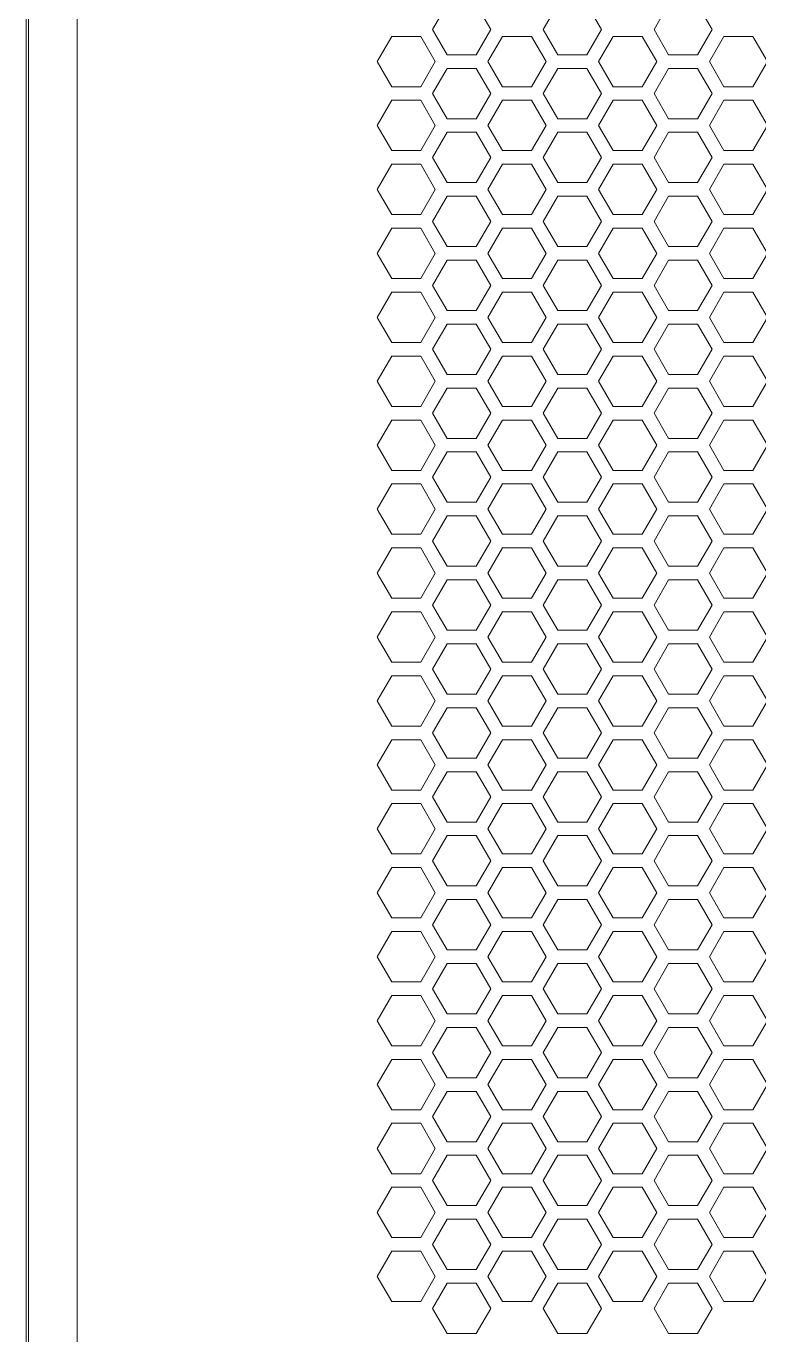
# Model space of a CAD drawing. Header units: millimetres. Extents: x -10 to 46, y -17 to 110.
# Drawn here: x 3.88 to 10.18, y 27.97 to 39.23 of the extents above; entities that cross this region are included whole.
import ezdxf

# ---------------------------------------------------------------- set-up
doc = ezdxf.new("R2010")
doc.units = ezdxf.units.MM

msp = doc.modelspace()

# ---------------------------------------------------------------- linework, layer by layer
at = {"lineweight": 18}
for p, q in [((3.9, 10.7), (3.9, 109.983)), ((4.32, 10.7), (4.32, 109.983)), ((3.88, 108.523), (3.88, 10.7)), ((7.502, 39.414), (7.377, 39.198)), ((7.877, 39.198), (7.752, 39.414)), ((8.454, 39.414), (8.329, 39.198)), ((8.829, 39.198), (8.704, 39.414)), ((9.407, 39.414), (9.282, 39.198)), ((9.782, 39.198), (9.657, 39.414)), ((7.377, 39.198), (7.502, 38.981)), ((7.752, 38.981), (7.877, 39.198)), ((8.329, 39.198), (8.454, 38.981)), ((8.704, 38.981), (8.829, 39.198)), ((9.282, 39.198), (9.407, 38.981)), ((9.657, 38.981), (9.782, 39.198)), ((7.025, 39.139), (6.9, 38.922)), ((7.275, 39.139), (7.025, 39.139)), ((7.4, 38.922), (7.275, 39.139)), ((7.978, 39.139), (7.853, 38.922)), ((8.228, 39.139), (7.978, 39.139)), ((8.353, 38.922), (8.228, 39.139)), ((8.93, 39.139), (8.805, 38.922)), ((9.18, 39.139), (8.93, 39.139)), ((9.305, 38.922), (9.18, 39.139)), ((9.883, 39.139), (9.758, 38.922)), ((10.133, 39.139), (9.883, 39.139)), ((10.258, 38.922), (10.133, 39.139)), ((7.502, 38.981), (7.752, 38.981)), ((8.454, 38.981), (8.704, 38.981)), ((9.407, 38.981), (9.657, 38.981)), ((6.9, 38.922), (7.025, 38.706)), ((7.275, 38.706), (7.4, 38.922)), ((7.502, 38.864), (7.377, 38.647)), ((7.752, 38.864), (7.502, 38.864)), ((7.877, 38.647), (7.752, 38.864)), ((7.853, 38.922), (7.978, 38.706)), ((8.228, 38.706), (8.353, 38.922)), ((8.454, 38.864), (8.329, 38.647)), ((8.704, 38.864), (8.454, 38.864)), ((8.829, 38.647), (8.704, 38.864)), ((8.805, 38.922), (8.93, 38.706)), ((9.18, 38.706), (9.305, 38.922)), ((9.407, 38.864), (9.282, 38.647)), ((9.657, 38.864), (9.407, 38.864)), ((9.782, 38.647), (9.657, 38.864)), ((9.758, 38.922), (9.883, 38.706)), ((10.133, 38.706), (10.258, 38.922)), ((7.025, 38.706), (7.275, 38.706)), ((7.377, 38.647), (7.502, 38.431)), ((7.752, 38.431), (7.877, 38.647)), ((7.978, 38.706), (8.228, 38.706)), ((8.329, 38.647), (8.454, 38.431)), ((8.704, 38.431), (8.829, 38.647)), ((8.93, 38.706), (9.18, 38.706)), ((9.282, 38.647), (9.407, 38.431)), ((9.657, 38.431), (9.782, 38.647)), ((9.883, 38.706), (10.133, 38.706)), ((7.025, 38.589), (6.9, 38.372)), ((7.275, 38.589), (7.025, 38.589)), ((7.4, 38.372), (7.275, 38.589)), ((7.978, 38.589), (7.853, 38.372)), ((8.228, 38.589), (7.978, 38.589)), ((8.353, 38.372), (8.228, 38.589)), ((8.93, 38.589), (8.805, 38.372)), ((9.18, 38.589), (8.93, 38.589)), ((9.305, 38.372), (9.18, 38.589)), ((9.883, 38.589), (9.758, 38.372)), ((10.133, 38.589), (9.883, 38.589)), ((10.258, 38.372), (10.133, 38.589)), ((7.502, 38.431), (7.752, 38.431)), ((8.454, 38.431), (8.704, 38.431)), ((9.407, 38.431), (9.657, 38.431)), ((6.9, 38.372), (7.025, 38.156)), ((7.275, 38.156), (7.4, 38.372)), ((7.502, 38.314), (7.377, 38.097)), ((7.752, 38.314), (7.502, 38.314)), ((7.877, 38.097), (7.752, 38.314)), ((7.853, 38.372), (7.978, 38.156)), ((8.228, 38.156), (8.353, 38.372)), ((8.454, 38.314), (8.329, 38.097)), ((8.704, 38.314), (8.454, 38.314)), ((8.829, 38.097), (8.704, 38.314)), ((8.805, 38.372), (8.93, 38.156)), ((9.18, 38.156), (9.305, 38.372)), ((9.407, 38.314), (9.282, 38.097)), ((9.657, 38.314), (9.407, 38.314)), ((9.782, 38.097), (9.657, 38.314)), ((9.758, 38.372), (9.883, 38.156)), ((10.133, 38.156), (10.258, 38.372)), ((7.025, 38.156), (7.275, 38.156)), ((7.377, 38.097), (7.502, 37.881)), ((7.752, 37.881), (7.877, 38.097)), ((7.978, 38.156), (8.228, 38.156)), ((8.329, 38.097), (8.454, 37.881)), ((8.704, 37.881), (8.829, 38.097)), ((8.93, 38.156), (9.18, 38.156)), ((9.282, 38.097), (9.407, 37.881)), ((9.657, 37.881), (9.782, 38.097)), ((9.883, 38.156), (10.133, 38.156)), ((7.025, 38.039), (6.9, 37.822)), ((7.275, 38.039), (7.025, 38.039)), ((7.4, 37.822), (7.275, 38.039)), ((7.978, 38.039), (7.853, 37.822)), ((8.228, 38.039), (7.978, 38.039)), ((8.353, 37.822), (8.228, 38.039)), ((8.93, 38.039), (8.805, 37.822)), ((9.18, 38.039), (8.93, 38.039)), ((9.305, 37.822), (9.18, 38.039)), ((9.883, 38.039), (9.758, 37.822)), ((10.133, 38.039), (9.883, 38.039)), ((10.258, 37.822), (10.133, 38.039)), ((7.502, 37.881), (7.752, 37.881)), ((8.454, 37.881), (8.704, 37.881)), ((9.407, 37.881), (9.657, 37.881)), ((6.9, 37.822), (7.025, 37.606)), ((7.275, 37.606), (7.4, 37.822)), ((7.502, 37.764), (7.377, 37.547)), ((7.752, 37.764), (7.502, 37.764)), ((7.877, 37.547), (7.752, 37.764)), ((7.853, 37.822), (7.978, 37.606)), ((8.228, 37.606), (8.353, 37.822)), ((8.454, 37.764), (8.329, 37.547)), ((8.704, 37.764), (8.454, 37.764)), ((8.829, 37.547), (8.704, 37.764)), ((8.805, 37.822), (8.93, 37.606)), ((9.18, 37.606), (9.305, 37.822)), ((9.407, 37.764), (9.282, 37.547)), ((9.657, 37.764), (9.407, 37.764)), ((9.782, 37.547), (9.657, 37.764)), ((9.758, 37.822), (9.883, 37.606)), ((10.133, 37.606), (10.258, 37.822)), ((7.025, 37.606), (7.275, 37.606)), ((7.978, 37.606), (8.228, 37.606)), ((8.93, 37.606), (9.18, 37.606)), ((9.883, 37.606), (10.133, 37.606)), ((7.025, 37.489), (6.9, 37.272)), ((7.275, 37.489), (7.025, 37.489)), ((7.4, 37.272), (7.275, 37.489)), ((7.377, 37.547), (7.502, 37.331)), ((7.752, 37.331), (7.877, 37.547)), ((7.978, 37.489), (7.853, 37.272)), ((8.228, 37.489), (7.978, 37.489)), ((8.353, 37.272), (8.228, 37.489)), ((8.329, 37.547), (8.454, 37.331)), ((8.704, 37.331), (8.829, 37.547)), ((8.93, 37.489), (8.805, 37.272)), ((9.18, 37.489), (8.93, 37.489)), ((9.305, 37.272), (9.18, 37.489)), ((9.282, 37.547), (9.407, 37.331)), ((9.657, 37.331), (9.782, 37.547)), ((9.883, 37.489), (9.758, 37.272)), ((10.133, 37.489), (9.883, 37.489)), ((10.258, 37.272), (10.133, 37.489)), ((6.9, 37.272), (7.025, 37.056)), ((7.275, 37.056), (7.4, 37.272)), ((7.502, 37.331), (7.752, 37.331)), ((7.853, 37.272), (7.978, 37.056)), ((8.228, 37.056), (8.353, 37.272)), ((8.454, 37.331), (8.704, 37.331)), ((8.805, 37.272), (8.93, 37.056)), ((9.18, 37.056), (9.305, 37.272)), ((9.407, 37.331), (9.657, 37.331)), ((9.758, 37.272), (9.883, 37.056)), ((10.133, 37.056), (10.258, 37.272)), ((7.502, 37.214), (7.377, 36.997)), ((7.752, 37.214), (7.502, 37.214)), ((7.877, 36.997), (7.752, 37.214)), ((8.454, 37.214), (8.329, 36.997)), ((8.704, 37.214), (8.454, 37.214)), ((8.829, 36.997), (8.704, 37.214)), ((9.407, 37.214), (9.282, 36.997)), ((9.657, 37.214), (9.407, 37.214)), ((9.782, 36.997), (9.657, 37.214)), ((7.025, 37.056), (7.275, 37.056)), ((7.978, 37.056), (8.228, 37.056)), ((8.93, 37.056), (9.18, 37.056)), ((9.883, 37.056), (10.133, 37.056)), ((7.025, 36.939), (6.9, 36.722)), ((7.275, 36.939), (7.025, 36.939)), ((7.4, 36.722), (7.275, 36.939)), ((7.377, 36.997), (7.502, 36.781)), ((7.752, 36.781), (7.877, 36.997)), ((7.978, 36.939), (7.853, 36.722)), ((8.228, 36.939), (7.978, 36.939)), ((8.353, 36.722), (8.228, 36.939)), ((8.329, 36.997), (8.454, 36.781)), ((8.704, 36.781), (8.829, 36.997)), ((8.93, 36.939), (8.805, 36.722)), ((9.18, 36.939), (8.93, 36.939)), ((9.305, 36.722), (9.18, 36.939)), ((9.282, 36.997), (9.407, 36.781)), ((9.657, 36.781), (9.782, 36.997)), ((9.883, 36.939), (9.758, 36.722)), ((10.133, 36.939), (9.883, 36.939)), ((10.258, 36.722), (10.133, 36.939)), ((6.9, 36.722), (7.025, 36.506)), ((7.275, 36.506), (7.4, 36.722)), ((7.502, 36.781), (7.752, 36.781)), ((7.853, 36.722), (7.978, 36.506)), ((8.228, 36.506), (8.353, 36.722)), ((8.454, 36.781), (8.704, 36.781)), ((8.805, 36.722), (8.93, 36.506)), ((9.18, 36.506), (9.305, 36.722)), ((9.407, 36.781), (9.657, 36.781)), ((9.758, 36.722), (9.883, 36.506)), ((10.133, 36.506), (10.258, 36.722)), ((7.502, 36.664), (7.377, 36.447)), ((7.752, 36.664), (7.502, 36.664)), ((7.877, 36.447), (7.752, 36.664)), ((8.454, 36.664), (8.329, 36.447)), ((8.704, 36.664), (8.454, 36.664)), ((8.829, 36.447), (8.704, 36.664)), ((9.407, 36.664), (9.282, 36.447)), ((9.657, 36.664), (9.407, 36.664)), ((9.782, 36.447), (9.657, 36.664)), ((7.025, 36.506), (7.275, 36.506)), ((7.978, 36.506), (8.228, 36.506)), ((8.93, 36.506), (9.18, 36.506)), ((9.883, 36.506), (10.133, 36.506)), ((7.025, 36.389), (6.9, 36.172)), ((7.275, 36.389), (7.025, 36.389)), ((7.4, 36.172), (7.275, 36.389)), ((7.377, 36.447), (7.502, 36.231)), ((7.752, 36.231), (7.877, 36.447)), ((7.978, 36.389), (7.853, 36.172)), ((8.228, 36.389), (7.978, 36.389)), ((8.353, 36.172), (8.228, 36.389)), ((8.329, 36.447), (8.454, 36.231)), ((8.704, 36.231), (8.829, 36.447)), ((8.93, 36.389), (8.805, 36.172)), ((9.18, 36.389), (8.93, 36.389)), ((9.305, 36.172), (9.18, 36.389)), ((9.282, 36.447), (9.407, 36.231)), ((9.657, 36.231), (9.782, 36.447)), ((9.883, 36.389), (9.758, 36.172)), ((10.133, 36.389), (9.883, 36.389)), ((10.258, 36.172), (10.133, 36.389)), ((6.9, 36.172), (7.025, 35.956)), ((7.275, 35.956), (7.4, 36.172)), ((7.502, 36.231), (7.752, 36.231)), ((7.853, 36.172), (7.978, 35.956)), ((8.228, 35.956), (8.353, 36.172)), ((8.454, 36.231), (8.704, 36.231)), ((8.805, 36.172), (8.93, 35.956)), ((9.18, 35.956), (9.305, 36.172)), ((9.407, 36.231), (9.657, 36.231)), ((9.758, 36.172), (9.883, 35.956)), ((10.133, 35.956), (10.258, 36.172)), ((7.502, 36.114), (7.377, 35.897)), ((7.752, 36.114), (7.502, 36.114)), ((7.877, 35.897), (7.752, 36.114)), ((8.454, 36.114), (8.329, 35.897)), ((8.704, 36.114), (8.454, 36.114)), ((8.829, 35.897), (8.704, 36.114)), ((9.407, 36.114), (9.282, 35.897)), ((9.657, 36.114), (9.407, 36.114)), ((9.782, 35.897), (9.657, 36.114)), ((7.025, 35.956), (7.275, 35.956)), ((7.978, 35.956), (8.228, 35.956)), ((8.93, 35.956), (9.18, 35.956)), ((9.883, 35.956), (10.133, 35.956)), ((7.025, 35.839), (6.9, 35.622)), ((7.275, 35.839), (7.025, 35.839)), ((7.4, 35.622), (7.275, 35.839)), ((7.377, 35.897), (7.502, 35.681)), ((7.752, 35.681), (7.877, 35.897)), ((7.978, 35.839), (7.853, 35.622)), ((8.228, 35.839), (7.978, 35.839)), ((8.353, 35.622), (8.228, 35.839)), ((8.329, 35.897), (8.454, 35.681)), ((8.704, 35.681), (8.829, 35.897)), ((8.93, 35.839), (8.805, 35.622)), ((9.18, 35.839), (8.93, 35.839)), ((9.305, 35.622), (9.18, 35.839)), ((9.282, 35.897), (9.407, 35.681)), ((9.657, 35.681), (9.782, 35.897)), ((9.883, 35.839), (9.758, 35.622)), ((10.133, 35.839), (9.883, 35.839)), ((10.258, 35.622), (10.133, 35.839)), ((6.9, 35.622), (7.025, 35.406)), ((7.275, 35.406), (7.4, 35.622)), ((7.502, 35.681), (7.752, 35.681)), ((7.853, 35.622), (7.978, 35.406)), ((8.228, 35.406), (8.353, 35.622)), ((8.454, 35.681), (8.704, 35.681)), ((8.805, 35.622), (8.93, 35.406)), ((9.18, 35.406), (9.305, 35.622)), ((9.407, 35.681), (9.657, 35.681)), ((9.758, 35.622), (9.883, 35.406)), ((10.133, 35.406), (10.258, 35.622)), ((7.502, 35.564), (7.377, 35.347)), ((7.752, 35.564), (7.502, 35.564)), ((7.877, 35.347), (7.752, 35.564)), ((8.454, 35.564), (8.329, 35.347)), ((8.704, 35.564), (8.454, 35.564)), ((8.829, 35.347), (8.704, 35.564)), ((9.407, 35.564), (9.282, 35.347)), ((9.657, 35.564), (9.407, 35.564)), ((9.782, 35.347), (9.657, 35.564)), ((7.025, 35.406), (7.275, 35.406)), ((7.377, 35.347), (7.502, 35.131)), ((7.752, 35.131), (7.877, 35.347)), ((7.978, 35.406), (8.228, 35.406)), ((8.329, 35.347), (8.454, 35.131)), ((8.704, 35.131), (8.829, 35.347)), ((8.93, 35.406), (9.18, 35.406)), ((9.282, 35.347), (9.407, 35.131)), ((9.657, 35.131), (9.782, 35.347)), ((9.883, 35.406), (10.133, 35.406)), ((7.025, 35.289), (6.9, 35.072)), ((7.275, 35.289), (7.025, 35.289)), ((7.4, 35.072), (7.275, 35.289)), ((7.978, 35.289), (7.853, 35.072)), ((8.228, 35.289), (7.978, 35.289)), ((8.353, 35.072), (8.228, 35.289)), ((8.93, 35.289), (8.805, 35.072)), ((9.18, 35.289), (8.93, 35.289)), ((9.305, 35.072), (9.18, 35.289)), ((9.883, 35.289), (9.758, 35.072)), ((10.133, 35.289), (9.883, 35.289)), ((10.258, 35.072), (10.133, 35.289)), ((7.502, 35.131), (7.752, 35.131)), ((8.454, 35.131), (8.704, 35.131)), ((9.407, 35.131), (9.657, 35.131)), ((6.9, 35.072), (7.025, 34.856)), ((7.275, 34.856), (7.4, 35.072)), ((7.502, 35.014), (7.377, 34.797)), ((7.752, 35.014), (7.502, 35.014)), ((7.877, 34.797), (7.752, 35.014)), ((7.853, 35.072), (7.978, 34.856)), ((8.228, 34.856), (8.353, 35.072)), ((8.454, 35.014), (8.329, 34.797)), ((8.704, 35.014), (8.454, 35.014)), ((8.829, 34.797), (8.704, 35.014)), ((8.805, 35.072), (8.93, 34.856)), ((9.18, 34.856), (9.305, 35.072)), ((9.407, 35.014), (9.282, 34.797)), ((9.657, 35.014), (9.407, 35.014)), ((9.782, 34.797), (9.657, 35.014)), ((9.758, 35.072), (9.883, 34.856)), ((10.133, 34.856), (10.258, 35.072)), ((7.025, 34.856), (7.275, 34.856)), ((7.377, 34.797), (7.502, 34.581)), ((7.752, 34.581), (7.877, 34.797)), ((7.978, 34.856), (8.228, 34.856)), ((8.329, 34.797), (8.454, 34.581)), ((8.704, 34.581), (8.829, 34.797)), ((8.93, 34.856), (9.18, 34.856)), ((9.282, 34.797), (9.407, 34.581)), ((9.657, 34.581), (9.782, 34.797)), ((9.883, 34.856), (10.133, 34.856)), ((7.025, 34.739), (6.9, 34.522)), ((7.275, 34.739), (7.025, 34.739)), ((7.4, 34.522), (7.275, 34.739)), ((7.978, 34.739), (7.853, 34.522)), ((8.228, 34.739), (7.978, 34.739)), ((8.353, 34.522), (8.228, 34.739)), ((8.93, 34.739), (8.805, 34.522)), ((9.18, 34.739), (8.93, 34.739)), ((9.305, 34.522), (9.18, 34.739)), ((9.883, 34.739), (9.758, 34.522)), ((10.133, 34.739), (9.883, 34.739)), ((10.258, 34.522), (10.133, 34.739)), ((7.502, 34.581), (7.752, 34.581)), ((8.454, 34.581), (8.704, 34.581)), ((9.407, 34.581), (9.657, 34.581)), ((6.9, 34.522), (7.025, 34.306)), ((7.275, 34.306), (7.4, 34.522)), ((7.502, 34.464), (7.377, 34.247)), ((7.752, 34.464), (7.502, 34.464)), ((7.877, 34.247), (7.752, 34.464)), ((7.853, 34.522), (7.978, 34.306)), ((8.228, 34.306), (8.353, 34.522)), ((8.454, 34.464), (8.329, 34.247)), ((8.704, 34.464), (8.454, 34.464)), ((8.829, 34.247), (8.704, 34.464)), ((8.805, 34.522), (8.93, 34.306)), ((9.18, 34.306), (9.305, 34.522)), ((9.407, 34.464), (9.282, 34.247)), ((9.657, 34.464), (9.407, 34.464)), ((9.782, 34.247), (9.657, 34.464)), ((9.758, 34.522), (9.883, 34.306)), ((10.133, 34.306), (10.258, 34.522)), ((7.025, 34.306), (7.275, 34.306)), ((7.377, 34.247), (7.502, 34.031)), ((7.752, 34.031), (7.877, 34.247)), ((7.978, 34.306), (8.228, 34.306)), ((8.329, 34.247), (8.454, 34.031)), ((8.704, 34.031), (8.829, 34.247)), ((8.93, 34.306), (9.18, 34.306)), ((9.282, 34.247), (9.407, 34.031)), ((9.657, 34.031), (9.782, 34.247)), ((9.883, 34.306), (10.133, 34.306)), ((7.025, 34.189), (6.9, 33.972)), ((7.275, 34.189), (7.025, 34.189)), ((7.4, 33.972), (7.275, 34.189)), ((7.978, 34.189), (7.853, 33.972)), ((8.228, 34.189), (7.978, 34.189)), ((8.353, 33.972), (8.228, 34.189)), ((8.93, 34.189), (8.805, 33.972)), ((9.18, 34.189), (8.93, 34.189)), ((9.305, 33.972), (9.18, 34.189)), ((9.883, 34.189), (9.758, 33.972)), ((10.133, 34.189), (9.883, 34.189)), ((10.258, 33.972), (10.133, 34.189)), ((7.502, 34.031), (7.752, 34.031)), ((8.454, 34.031), (8.704, 34.031)), ((9.407, 34.031), (9.657, 34.031)), ((6.9, 33.972), (7.025, 33.756)), ((7.275, 33.756), (7.4, 33.972)), ((7.502, 33.914), (7.377, 33.697)), ((7.752, 33.914), (7.502, 33.914)), ((7.877, 33.697), (7.752, 33.914)), ((7.853, 33.972), (7.978, 33.756)), ((8.228, 33.756), (8.353, 33.972)), ((8.454, 33.914), (8.329, 33.697)), ((8.704, 33.914), (8.454, 33.914)), ((8.829, 33.697), (8.704, 33.914)), ((8.805, 33.972), (8.93, 33.756)), ((9.18, 33.756), (9.305, 33.972)), ((9.407, 33.914), (9.282, 33.697)), ((9.657, 33.914), (9.407, 33.914)), ((9.782, 33.697), (9.657, 33.914)), ((9.758, 33.972), (9.883, 33.756)), ((10.133, 33.756), (10.258, 33.972)), ((7.025, 33.756), (7.275, 33.756)), ((7.377, 33.697), (7.502, 33.481)), ((7.752, 33.481), (7.877, 33.697)), ((7.978, 33.756), (8.228, 33.756)), ((8.329, 33.697), (8.454, 33.481)), ((8.704, 33.481), (8.829, 33.697)), ((8.93, 33.756), (9.18, 33.756)), ((9.282, 33.697), (9.407, 33.481)), ((9.657, 33.481), (9.782, 33.697)), ((9.883, 33.756), (10.133, 33.756)), ((7.025, 33.639), (6.9, 33.422)), ((7.275, 33.639), (7.025, 33.639)), ((7.4, 33.422), (7.275, 33.639)), ((7.978, 33.639), (7.853, 33.422)), ((8.228, 33.639), (7.978, 33.639)), ((8.353, 33.422), (8.228, 33.639)), ((8.93, 33.639), (8.805, 33.422)), ((9.18, 33.639), (8.93, 33.639)), ((9.305, 33.422), (9.18, 33.639)), ((9.883, 33.639), (9.758, 33.422)), ((10.133, 33.639), (9.883, 33.639)), ((10.258, 33.422), (10.133, 33.639)), ((7.502, 33.481), (7.752, 33.481)), ((8.454, 33.481), (8.704, 33.481)), ((9.407, 33.481), (9.657, 33.481)), ((6.9, 33.422), (7.025, 33.206)), ((7.275, 33.206), (7.4, 33.422)), ((7.502, 33.364), (7.377, 33.147)), ((7.752, 33.364), (7.502, 33.364)), ((7.877, 33.147), (7.752, 33.364)), ((7.853, 33.422), (7.978, 33.206)), ((8.228, 33.206), (8.353, 33.422)), ((8.454, 33.364), (8.329, 33.147)), ((8.704, 33.364), (8.454, 33.364)), ((8.829, 33.147), (8.704, 33.364)), ((8.805, 33.422), (8.93, 33.206)), ((9.18, 33.206), (9.305, 33.422)), ((9.407, 33.364), (9.282, 33.147)), ((9.657, 33.364), (9.407, 33.364)), ((9.782, 33.147), (9.657, 33.364)), ((9.758, 33.422), (9.883, 33.206)), ((10.133, 33.206), (10.258, 33.422)), ((7.025, 33.206), (7.275, 33.206)), ((7.377, 33.147), (7.502, 32.931)), ((7.752, 32.931), (7.877, 33.147)), ((7.978, 33.206), (8.228, 33.206)), ((8.329, 33.147), (8.454, 32.931)), ((8.704, 32.931), (8.829, 33.147)), ((8.93, 33.206), (9.18, 33.206)), ((9.282, 33.147), (9.407, 32.931)), ((9.657, 32.931), (9.782, 33.147)), ((9.883, 33.206), (10.133, 33.206)), ((7.025, 33.089), (6.9, 32.872)), ((7.275, 33.089), (7.025, 33.089)), ((7.4, 32.872), (7.275, 33.089)), ((7.978, 33.089), (7.853, 32.872)), ((8.228, 33.089), (7.978, 33.089)), ((8.353, 32.872), (8.228, 33.089)), ((8.93, 33.089), (8.805, 32.872)), ((9.18, 33.089), (8.93, 33.089)), ((9.305, 32.872), (9.18, 33.089)), ((9.883, 33.089), (9.758, 32.872)), ((10.133, 33.089), (9.883, 33.089)), ((10.258, 32.872), (10.133, 33.089)), ((6.9, 32.872), (7.025, 32.656)), ((7.275, 32.656), (7.4, 32.872)), ((7.502, 32.931), (7.752, 32.931)), ((7.853, 32.872), (7.978, 32.656)), ((8.228, 32.656), (8.353, 32.872)), ((8.454, 32.931), (8.704, 32.931)), ((8.805, 32.872), (8.93, 32.656)), ((9.18, 32.656), (9.305, 32.872)), ((9.407, 32.931), (9.657, 32.931)), ((9.758, 32.872), (9.883, 32.656)), ((10.133, 32.656), (10.258, 32.872)), ((7.502, 32.814), (7.377, 32.597)), ((7.752, 32.814), (7.502, 32.814)), ((7.877, 32.597), (7.752, 32.814)), ((8.454, 32.814), (8.329, 32.597)), ((8.704, 32.814), (8.454, 32.814)), ((8.829, 32.597), (8.704, 32.814)), ((9.407, 32.814), (9.282, 32.597)), ((9.657, 32.814), (9.407, 32.814)), ((9.782, 32.597), (9.657, 32.814)), ((7.025, 32.656), (7.275, 32.656)), ((7.978, 32.656), (8.228, 32.656)), ((8.93, 32.656), (9.18, 32.656)), ((9.883, 32.656), (10.133, 32.656)), ((7.025, 32.539), (6.9, 32.322)), ((7.275, 32.539), (7.025, 32.539)), ((7.4, 32.322), (7.275, 32.539)), ((7.377, 32.597), (7.502, 32.381)), ((7.752, 32.381), (7.877, 32.597)), ((7.978, 32.539), (7.853, 32.322)), ((8.228, 32.539), (7.978, 32.539)), ((8.353, 32.322), (8.228, 32.539)), ((8.329, 32.597), (8.454, 32.381)), ((8.704, 32.381), (8.829, 32.597)), ((8.93, 32.539), (8.805, 32.322)), ((9.18, 32.539), (8.93, 32.539)), ((9.305, 32.322), (9.18, 32.539)), ((9.282, 32.597), (9.407, 32.381)), ((9.657, 32.381), (9.782, 32.597)), ((9.883, 32.539), (9.758, 32.322)), ((10.133, 32.539), (9.883, 32.539)), ((10.258, 32.322), (10.133, 32.539)), ((6.9, 32.322), (7.025, 32.106)), ((7.275, 32.106), (7.4, 32.322)), ((7.502, 32.381), (7.752, 32.381)), ((7.853, 32.322), (7.978, 32.106)), ((8.228, 32.106), (8.353, 32.322)), ((8.454, 32.381), (8.704, 32.381)), ((8.805, 32.322), (8.93, 32.106)), ((9.18, 32.106), (9.305, 32.322)), ((9.407, 32.381), (9.657, 32.381)), ((9.758, 32.322), (9.883, 32.106)), ((10.133, 32.106), (10.258, 32.322)), ((7.502, 32.264), (7.377, 32.047)), ((7.752, 32.264), (7.502, 32.264)), ((7.877, 32.047), (7.752, 32.264)), ((8.454, 32.264), (8.329, 32.047)), ((8.704, 32.264), (8.454, 32.264)), ((8.829, 32.047), (8.704, 32.264)), ((9.407, 32.264), (9.282, 32.047)), ((9.657, 32.264), (9.407, 32.264)), ((9.782, 32.047), (9.657, 32.264)), ((7.025, 32.106), (7.275, 32.106)), ((7.978, 32.106), (8.228, 32.106)), ((8.93, 32.106), (9.18, 32.106)), ((9.883, 32.106), (10.133, 32.106)), ((7.025, 31.989), (6.9, 31.772)), ((7.275, 31.989), (7.025, 31.989)), ((7.4, 31.772), (7.275, 31.989)), ((7.377, 32.047), (7.502, 31.831)), ((7.752, 31.831), (7.877, 32.047)), ((7.978, 31.989), (7.853, 31.772)), ((8.228, 31.989), (7.978, 31.989)), ((8.353, 31.772), (8.228, 31.989)), ((8.329, 32.047), (8.454, 31.831)), ((8.704, 31.831), (8.829, 32.047)), ((8.93, 31.989), (8.805, 31.772)), ((9.18, 31.989), (8.93, 31.989)), ((9.305, 31.772), (9.18, 31.989)), ((9.282, 32.047), (9.407, 31.831)), ((9.657, 31.831), (9.782, 32.047)), ((9.883, 31.989), (9.758, 31.772)), ((10.133, 31.989), (9.883, 31.989)), ((10.258, 31.772), (10.133, 31.989)), ((6.9, 31.772), (7.025, 31.556)), ((7.275, 31.556), (7.4, 31.772)), ((7.502, 31.831), (7.752, 31.831)), ((7.853, 31.772), (7.978, 31.556)), ((8.228, 31.556), (8.353, 31.772)), ((8.454, 31.831), (8.704, 31.831)), ((8.805, 31.772), (8.93, 31.556)), ((9.18, 31.556), (9.305, 31.772)), ((9.407, 31.831), (9.657, 31.831)), ((9.758, 31.772), (9.883, 31.556)), ((10.133, 31.556), (10.258, 31.772)), ((7.502, 31.714), (7.377, 31.497)), ((7.752, 31.714), (7.502, 31.714)), ((7.877, 31.497), (7.752, 31.714)), ((8.454, 31.714), (8.329, 31.497)), ((8.704, 31.714), (8.454, 31.714)), ((8.829, 31.497), (8.704, 31.714)), ((9.407, 31.714), (9.282, 31.497)), ((9.657, 31.714), (9.407, 31.714)), ((9.782, 31.497), (9.657, 31.714)), ((7.025, 31.556), (7.275, 31.556)), ((7.978, 31.556), (8.228, 31.556)), ((8.93, 31.556), (9.18, 31.556)), ((9.883, 31.556), (10.133, 31.556)), ((7.025, 31.439), (6.9, 31.222)), ((7.275, 31.439), (7.025, 31.439)), ((7.4, 31.222), (7.275, 31.439)), ((7.377, 31.497), (7.502, 31.281)), ((7.752, 31.281), (7.877, 31.497)), ((7.978, 31.439), (7.853, 31.222)), ((8.228, 31.439), (7.978, 31.439)), ((8.353, 31.222), (8.228, 31.439)), ((8.329, 31.497), (8.454, 31.281)), ((8.704, 31.281), (8.829, 31.497)), ((8.93, 31.439), (8.805, 31.222)), ((9.18, 31.439), (8.93, 31.439)), ((9.305, 31.222), (9.18, 31.439)), ((9.282, 31.497), (9.407, 31.281)), ((9.657, 31.281), (9.782, 31.497)), ((9.883, 31.439), (9.758, 31.222)), ((10.133, 31.439), (9.883, 31.439)), ((10.258, 31.222), (10.133, 31.439)), ((6.9, 31.222), (7.025, 31.006)), ((7.275, 31.006), (7.4, 31.222)), ((7.502, 31.281), (7.752, 31.281)), ((7.853, 31.222), (7.978, 31.006)), ((8.228, 31.006), (8.353, 31.222)), ((8.454, 31.281), (8.704, 31.281)), ((8.805, 31.222), (8.93, 31.006)), ((9.18, 31.006), (9.305, 31.222)), ((9.407, 31.281), (9.657, 31.281)), ((9.758, 31.222), (9.883, 31.006)), ((10.133, 31.006), (10.258, 31.222)), ((7.502, 31.164), (7.377, 30.947)), ((7.752, 31.164), (7.502, 31.164)), ((7.877, 30.947), (7.752, 31.164)), ((8.454, 31.164), (8.329, 30.947)), ((8.704, 31.164), (8.454, 31.164)), ((8.829, 30.947), (8.704, 31.164)), ((9.407, 31.164), (9.282, 30.947)), ((9.657, 31.164), (9.407, 31.164)), ((9.782, 30.947), (9.657, 31.164)), ((7.025, 31.006), (7.275, 31.006)), ((7.978, 31.006), (8.228, 31.006)), ((8.93, 31.006), (9.18, 31.006)), ((9.883, 31.006), (10.133, 31.006)), ((7.025, 30.889), (6.9, 30.672)), ((7.275, 30.889), (7.025, 30.889)), ((7.4, 30.672), (7.275, 30.889)), ((7.377, 30.947), (7.502, 30.731)), ((7.752, 30.731), (7.877, 30.947)), ((7.978, 30.889), (7.853, 30.672)), ((8.228, 30.889), (7.978, 30.889)), ((8.353, 30.672), (8.228, 30.889)), ((8.329, 30.947), (8.454, 30.731)), ((8.704, 30.731), (8.829, 30.947)), ((8.93, 30.889), (8.805, 30.672)), ((9.18, 30.889), (8.93, 30.889)), ((9.305, 30.672), (9.18, 30.889)), ((9.282, 30.947), (9.407, 30.731)), ((9.657, 30.731), (9.782, 30.947)), ((9.883, 30.889), (9.758, 30.672)), ((10.133, 30.889), (9.883, 30.889)), ((10.258, 30.672), (10.133, 30.889)), ((6.9, 30.672), (7.025, 30.456)), ((7.275, 30.456), (7.4, 30.672)), ((7.502, 30.731), (7.752, 30.731)), ((7.853, 30.672), (7.978, 30.456)), ((8.228, 30.456), (8.353, 30.672)), ((8.454, 30.731), (8.704, 30.731)), ((8.805, 30.672), (8.93, 30.456)), ((9.18, 30.456), (9.305, 30.672)), ((9.407, 30.731), (9.657, 30.731)), ((9.758, 30.672), (9.883, 30.456)), ((10.133, 30.456), (10.258, 30.672)), ((7.502, 30.614), (7.377, 30.397)), ((7.752, 30.614), (7.502, 30.614)), ((7.877, 30.397), (7.752, 30.614)), ((8.454, 30.614), (8.329, 30.397)), ((8.704, 30.614), (8.454, 30.614)), ((8.829, 30.397), (8.704, 30.614)), ((9.407, 30.614), (9.282, 30.397)), ((9.657, 30.614), (9.407, 30.614)), ((9.782, 30.397), (9.657, 30.614)), ((7.025, 30.456), (7.275, 30.456)), ((7.377, 30.397), (7.502, 30.181)), ((7.752, 30.181), (7.877, 30.397)), ((7.978, 30.456), (8.228, 30.456)), ((8.329, 30.397), (8.454, 30.181)), ((8.704, 30.181), (8.829, 30.397)), ((8.93, 30.456), (9.18, 30.456)), ((9.282, 30.397), (9.407, 30.181)), ((9.657, 30.181), (9.782, 30.397)), ((9.883, 30.456), (10.133, 30.456)), ((7.025, 30.339), (6.9, 30.122)), ((7.275, 30.339), (7.025, 30.339)), ((7.4, 30.122), (7.275, 30.339)), ((7.978, 30.339), (7.853, 30.122)), ((8.228, 30.339), (7.978, 30.339)), ((8.353, 30.122), (8.228, 30.339)), ((8.93, 30.339), (8.805, 30.122)), ((9.18, 30.339), (8.93, 30.339)), ((9.305, 30.122), (9.18, 30.339)), ((9.883, 30.339), (9.758, 30.122)), ((10.133, 30.339), (9.883, 30.339)), ((10.258, 30.122), (10.133, 30.339)), ((7.502, 30.181), (7.752, 30.181)), ((8.454, 30.181), (8.704, 30.181)), ((9.407, 30.181), (9.657, 30.181)), ((6.9, 30.122), (7.025, 29.906)), ((7.275, 29.906), (7.4, 30.122)), ((7.502, 30.064), (7.377, 29.847)), ((7.752, 30.064), (7.502, 30.064)), ((7.877, 29.847), (7.752, 30.064)), ((7.853, 30.122), (7.978, 29.906)), ((8.228, 29.906), (8.353, 30.122)), ((8.454, 30.064), (8.329, 29.847)), ((8.704, 30.064), (8.454, 30.064)), ((8.829, 29.847), (8.704, 30.064)), ((8.805, 30.122), (8.93, 29.906)), ((9.18, 29.906), (9.305, 30.122)), ((9.407, 30.064), (9.282, 29.847)), ((9.657, 30.064), (9.407, 30.064)), ((9.782, 29.847), (9.657, 30.064)), ((9.758, 30.122), (9.883, 29.906)), ((10.133, 29.906), (10.258, 30.122)), ((7.025, 29.906), (7.275, 29.906)), ((7.377, 29.847), (7.502, 29.631)), ((7.752, 29.631), (7.877, 29.847)), ((7.978, 29.906), (8.228, 29.906)), ((8.329, 29.847), (8.454, 29.631)), ((8.704, 29.631), (8.829, 29.847)), ((8.93, 29.906), (9.18, 29.906)), ((9.282, 29.847), (9.407, 29.631)), ((9.657, 29.631), (9.782, 29.847)), ((9.883, 29.906), (10.133, 29.906)), ((7.025, 29.789), (6.9, 29.572)), ((7.275, 29.789), (7.025, 29.789)), ((7.4, 29.572), (7.275, 29.789)), ((7.978, 29.789), (7.853, 29.572)), ((8.228, 29.789), (7.978, 29.789)), ((8.353, 29.572), (8.228, 29.789)), ((8.93, 29.789), (8.805, 29.572)), ((9.18, 29.789), (8.93, 29.789)), ((9.305, 29.572), (9.18, 29.789)), ((9.883, 29.789), (9.758, 29.572)), ((10.133, 29.789), (9.883, 29.789)), ((10.258, 29.572), (10.133, 29.789)), ((7.502, 29.631), (7.752, 29.631)), ((8.454, 29.631), (8.704, 29.631)), ((9.407, 29.631), (9.657, 29.631)), ((6.9, 29.572), (7.025, 29.356)), ((7.275, 29.356), (7.4, 29.572)), ((7.502, 29.514), (7.377, 29.297)), ((7.752, 29.514), (7.502, 29.514)), ((7.877, 29.297), (7.752, 29.514)), ((7.853, 29.572), (7.978, 29.356)), ((8.228, 29.356), (8.353, 29.572)), ((8.454, 29.514), (8.329, 29.297)), ((8.704, 29.514), (8.454, 29.514)), ((8.829, 29.297), (8.704, 29.514)), ((8.805, 29.572), (8.93, 29.356)), ((9.18, 29.356), (9.305, 29.572)), ((9.407, 29.514), (9.282, 29.297)), ((9.657, 29.514), (9.407, 29.514)), ((9.782, 29.297), (9.657, 29.514)), ((9.758, 29.572), (9.883, 29.356)), ((10.133, 29.356), (10.258, 29.572)), ((7.025, 29.356), (7.275, 29.356)), ((7.377, 29.297), (7.502, 29.081)), ((7.752, 29.081), (7.877, 29.297)), ((7.978, 29.356), (8.228, 29.356)), ((8.329, 29.297), (8.454, 29.081)), ((8.704, 29.081), (8.829, 29.297)), ((8.93, 29.356), (9.18, 29.356)), ((9.282, 29.297), (9.407, 29.081)), ((9.657, 29.081), (9.782, 29.297)), ((9.883, 29.356), (10.133, 29.356)), ((7.025, 29.239), (6.9, 29.022)), ((7.275, 29.239), (7.025, 29.239)), ((7.4, 29.022), (7.275, 29.239)), ((7.978, 29.239), (7.853, 29.022)), ((8.228, 29.239), (7.978, 29.239)), ((8.353, 29.022), (8.228, 29.239)), ((8.93, 29.239), (8.805, 29.022)), ((9.18, 29.239), (8.93, 29.239)), ((9.305, 29.022), (9.18, 29.239)), ((9.883, 29.239), (9.758, 29.022)), ((10.133, 29.239), (9.883, 29.239)), ((10.258, 29.022), (10.133, 29.239)), ((7.502, 29.081), (7.752, 29.081)), ((8.454, 29.081), (8.704, 29.081)), ((9.407, 29.081), (9.657, 29.081)), ((6.9, 29.022), (7.025, 28.806)), ((7.275, 28.806), (7.4, 29.022)), ((7.502, 28.964), (7.377, 28.747)), ((7.752, 28.964), (7.502, 28.964)), ((7.877, 28.747), (7.752, 28.964)), ((7.853, 29.022), (7.978, 28.806)), ((8.228, 28.806), (8.353, 29.022)), ((8.454, 28.964), (8.329, 28.747)), ((8.704, 28.964), (8.454, 28.964)), ((8.829, 28.747), (8.704, 28.964)), ((8.805, 29.022), (8.93, 28.806)), ((9.18, 28.806), (9.305, 29.022)), ((9.407, 28.964), (9.282, 28.747)), ((9.657, 28.964), (9.407, 28.964)), ((9.782, 28.747), (9.657, 28.964)), ((9.758, 29.022), (9.883, 28.806)), ((10.133, 28.806), (10.258, 29.022)), ((7.025, 28.806), (7.275, 28.806)), ((7.377, 28.747), (7.502, 28.531)), ((7.752, 28.531), (7.877, 28.747)), ((7.978, 28.806), (8.228, 28.806)), ((8.329, 28.747), (8.454, 28.531)), ((8.704, 28.531), (8.829, 28.747)), ((8.93, 28.806), (9.18, 28.806)), ((9.282, 28.747), (9.407, 28.531)), ((9.657, 28.531), (9.782, 28.747)), ((9.883, 28.806), (10.133, 28.806)), ((7.025, 28.689), (6.9, 28.472)), ((7.275, 28.689), (7.025, 28.689)), ((7.4, 28.472), (7.275, 28.689)), ((7.978, 28.689), (7.853, 28.472)), ((8.228, 28.689), (7.978, 28.689)), ((8.353, 28.472), (8.228, 28.689)), ((8.93, 28.689), (8.805, 28.472)), ((9.18, 28.689), (8.93, 28.689)), ((9.305, 28.472), (9.18, 28.689)), ((9.883, 28.689), (9.758, 28.472)), ((10.133, 28.689), (9.883, 28.689)), ((10.258, 28.472), (10.133, 28.689)), ((7.502, 28.531), (7.752, 28.531)), ((8.454, 28.531), (8.704, 28.531)), ((9.407, 28.531), (9.657, 28.531)), ((6.9, 28.472), (7.025, 28.256)), ((7.275, 28.256), (7.4, 28.472)), ((7.502, 28.414), (7.377, 28.197)), ((7.752, 28.414), (7.502, 28.414)), ((7.877, 28.197), (7.752, 28.414)), ((7.853, 28.472), (7.978, 28.256)), ((8.228, 28.256), (8.353, 28.472)), ((8.454, 28.414), (8.329, 28.197)), ((8.704, 28.414), (8.454, 28.414)), ((8.829, 28.197), (8.704, 28.414)), ((8.805, 28.472), (8.93, 28.256)), ((9.18, 28.256), (9.305, 28.472)), ((9.407, 28.414), (9.282, 28.197)), ((9.657, 28.414), (9.407, 28.414)), ((9.782, 28.197), (9.657, 28.414)), ((9.758, 28.472), (9.883, 28.256)), ((10.133, 28.256), (10.258, 28.472)), ((7.025, 28.256), (7.275, 28.256)), ((7.978, 28.256), (8.228, 28.256)), ((8.93, 28.256), (9.18, 28.256)), ((9.883, 28.256), (10.133, 28.256)), ((7.377, 28.197), (7.502, 27.981)), ((7.752, 27.981), (7.877, 28.197)), ((8.329, 28.197), (8.454, 27.981)), ((8.704, 27.981), (8.829, 28.197)), ((9.282, 28.197), (9.407, 27.981)), ((9.657, 27.981), (9.782, 28.197)), ((7.502, 27.981), (7.752, 27.981)), ((8.454, 27.981), (8.704, 27.981)), ((9.407, 27.981), (9.657, 27.981))]:
    msp.add_line(p, q, dxfattribs=at)

doc.saveas('drawing.dxf')
